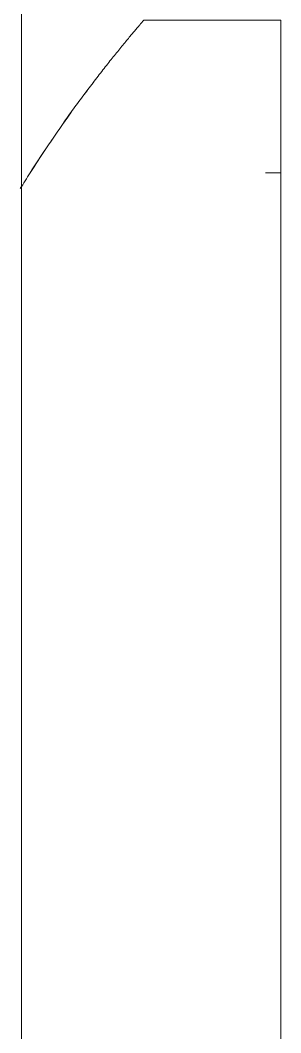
# Model space of a CAD drawing. Header units: millimetres. Extents: x -153298 to 620751, y -313239 to 250031.
# Drawn here: x 11919 to 11953.2, y -306498.3 to -306365.7 of the extents above; entities that cross this region are included whole.
import ezdxf

# ---------------------------------------------------------------- set-up
doc = ezdxf.new("R2010")
doc.units = ezdxf.units.MM
doc.layers.add('A-GLAZ-CURT', color=7, linetype='Continuous', lineweight=9)
doc.layers.add('E-LITE-EQPM', color=7, linetype='Continuous', lineweight=35)

# ---------------------------------------------------------------- blocks, each defined once
blk = doc.blocks.new('ACM_L18 - LED Flood Light Luminaire - ACM_L18 - LED Flood Light Luminaire-11639162-2140-01 ENTRANCE 1 ELEVATION 2')
at = {"layer": 'E-LITE-EQPM', "color": 7, "lineweight": 20}
for p, q in [((-12718.02, 104699), (-12735.99, 104699)), ((-12718.02, 104698.32), (-12718.02, 104689.79)), ((-12718.02, 104689.79), (-12718.02, 104698.32)), ((-12718.02, 104693.49), (-12718.02, 104689.75)), ((-12718.02, 104689.75), (-12718.02, 104693.49)), ((-12718.02, 104689.61), (-12718.02, 104680.03)), ((-12718.02, 104680.03), (-12718.02, 104689.61)), ((-12718.02, 104689), (-12718.02, 104680.03)), ((-12718.02, 104680.03), (-12718.02, 104689)), ((-12718.02, 104689), (-12718.02, 104680.02)), ((-12718.02, 104680.02), (-12718.02, 104689)), ((-12718.02, 104689), (-12718.02, 104680.02)), ((-12718.02, 104680.02), (-12718.02, 104689)), ((-12718.02, 104689), (-12718.02, 104680.02)), ((-12718.02, 104680.02), (-12718.02, 104689)), ((-12718.02, 104689), (-12718.02, 104680.02)), ((-12718.02, 104680.02), (-12718.02, 104689)), ((-12718.02, 104689), (-12718.02, 104680.02)), ((-12718.02, 104680.02), (-12718.02, 104689)), ((-12718.02, 104689), (-12718.02, 104680.02)), ((-12718.02, 104680.02), (-12718.02, 104689)), ((-12718.02, 104689), (-12718.02, 104680.02)), ((-12718.02, 104680.02), (-12718.02, 104689)), ((-12718.02, 104689), (-12718.02, 104680.02)), ((-12718.02, 104680.02), (-12718.02, 104689)), ((-12718.02, 104689), (-12718.02, 104680.02)), ((-12718.02, 104680.02), (-12718.02, 104689)), ((-12718.02, 104689), (-12718.02, 104680.02)), ((-12718.02, 104680.02), (-12718.02, 104689)), ((-12718.02, 104689), (-12718.02, 104680.02)), ((-12718.02, 104680.02), (-12718.02, 104689)), ((-12718.02, 104689), (-12718.02, 104680.02)), ((-12718.02, 104680.02), (-12718.02, 104689)), ((-12718.02, 104689), (-12718.02, 104680.02)), ((-12718.02, 104680.02), (-12718.02, 104689)), ((-12718.02, 104689), (-12718.02, 104680.02)), ((-12718.02, 104680.02), (-12718.02, 104689)), ((-12718.02, 104689), (-12718.02, 104680.02)), ((-12718.02, 104680.02), (-12718.02, 104689)), ((-12718.02, 104689), (-12718.02, 104680.02)), ((-12718.02, 104680.02), (-12718.02, 104689)), ((-12718.02, 104689), (-12718.02, 104680.02)), ((-12718.02, 104680.02), (-12718.02, 104689)), ((-12718.02, 104689), (-12718.02, 104680.02)), ((-12718.02, 104680.02), (-12718.02, 104689)), ((-12718.02, 104689), (-12718.02, 104680.02)), ((-12718.02, 104680.02), (-12718.02, 104689)), ((-12718.02, 104689), (-12718.02, 104680.02)), ((-12718.02, 104680.02), (-12718.02, 104689)), ((-12718.02, 104689), (-12718.02, 104680.02)), ((-12718.02, 104680.02), (-12718.02, 104689)), ((-12718.02, 104689), (-12718.02, 104680.02)), ((-12718.02, 104680.02), (-12718.02, 104689)), ((-12718.02, 104689), (-12718.02, 104680.02)), ((-12718.02, 104680.02), (-12718.02, 104689)), ((-12718.02, 104689), (-12718.02, 104680.02)), ((-12718.02, 104680.02), (-12718.02, 104689)), ((-12718.02, 104689), (-12718.02, 104680.02)), ((-12718.02, 104680.02), (-12718.02, 104689)), ((-12718.02, 104689), (-12718.02, 104680.02)), ((-12718.02, 104680.02), (-12718.02, 104689)), ((-12718.02, 104689), (-12718.02, 104680.02)), ((-12718.02, 104680.02), (-12718.02, 104689)), ((-12718.02, 104689), (-12718.02, 104680.02)), ((-12718.02, 104680.02), (-12718.02, 104689)), ((-12718.02, 104689), (-12718.02, 104680.02)), ((-12718.02, 104680.02), (-12718.02, 104689)), ((-12720.02, 104679), (-12718.02, 104679)), ((-12720.02, 104679), (-12718.02, 104679)), ((-12720.02, 104679), (-12718.02, 104679)), ((-12720.02, 104679), (-12718.02, 104679)), ((-12720.02, 104679), (-12718.02, 104679)), ((-12720.02, 104679), (-12718.02, 104679)), ((-12720.02, 104679), (-12718.02, 104679)), ((-12720.02, 104679), (-12718.02, 104679)), ((-12720.02, 104679), (-12718.02, 104679)), ((-12720.02, 104679), (-12718.02, 104679)), ((-12720.02, 104679), (-12718.02, 104679)), ((-12720.02, 104679), (-12718.02, 104679)), ((-12720.02, 104679), (-12718.02, 104679)), ((-12720.02, 104679), (-12718.02, 104679)), ((-12720.02, 104679), (-12718.02, 104679)), ((-12720.02, 104679), (-12718.02, 104679)), ((-12720.02, 104679), (-12718.02, 104679)), ((-12720.02, 104679), (-12718.02, 104679)), ((-12720.02, 104679), (-12718.02, 104679)), ((-12720.02, 104679), (-12718.02, 104679)), ((-12720.02, 104679), (-12718.02, 104679)), ((-12720.02, 104679), (-12718.02, 104679)), ((-12720.02, 104679), (-12718.02, 104679)), ((-12720.02, 104679), (-12718.02, 104679)), ((-12720.02, 104679), (-12718.02, 104679)), ((-12720.02, 104679), (-12718.02, 104679)), ((-12720.02, 104679), (-12718.02, 104679)), ((-12720.02, 104679), (-12718.02, 104679)), ((-12720.02, 104679), (-12718.02, 104679)), ((-12720.02, 104679), (-12718.02, 104679)), ((-12720.02, 104679), (-12718.02, 104679)), ((-12720.02, 104679), (-12718.02, 104679)), ((-12720.02, 104679), (-12718.02, 104679)), ((-12720.02, 104679), (-12718.02, 104679)), ((-12720.02, 104679), (-12718.02, 104679)), ((-12720.02, 104679), (-12718.02, 104679)), ((-12720.02, 104679), (-12718.02, 104679)), ((-12720.02, 104679), (-12718.02, 104679)), ((-12720.02, 104679), (-12718.02, 104679)), ((-12720.02, 104679), (-12718.02, 104679)), ((-12720.02, 104679), (-12718.02, 104679)), ((-12720.02, 104679), (-12718.02, 104679)), ((-12720.02, 104679), (-12718.02, 104679)), ((-12720.02, 104679), (-12718.02, 104679)), ((-12720.02, 104679), (-12718.02, 104679)), ((-12720.02, 104679), (-12718.02, 104679)), ((-12720.02, 104679), (-12718.02, 104679)), ((-12720.02, 104679), (-12718.02, 104679)), ((-12720.02, 104679), (-12718.02, 104679)), ((-12720.02, 104679), (-12718.02, 104679)), ((-12720.02, 104679), (-12718.02, 104679)), ((-12720.02, 104679), (-12718.02, 104679)), ((-12720.02, 104679), (-12718.02, 104679)), ((-12720.02, 104679), (-12718.02, 104679)), ((-12720.02, 104679), (-12718.02, 104679)), ((-12720.02, 104679), (-12718.02, 104679)), ((-12720.02, 104679), (-12718.02, 104679)), ((-12720.02, 104679), (-12718.02, 104679)), ((-12718.02, 104679), (-12718.02, 104419)), ((-12718.02, 104419), (-12718.02, 104679)), ((-12718.02, 104679), (-12718.02, 104554)), ((-12718.02, 104554), (-12718.02, 104679)), ((-12718.02, 104674), (-12718.02, 104664)), ((-12718.02, 104664), (-12718.02, 104674)), ((-12718.02, 104674), (-12718.02, 104664)), ((-12718.02, 104664), (-12718.02, 104674)), ((-12718.02, 104674), (-12718.02, 104664)), ((-12718.02, 104664), (-12718.02, 104674)), ((-12718.02, 104674), (-12718.02, 104664)), ((-12718.02, 104664), (-12718.02, 104674)), ((-12718.02, 104674), (-12718.02, 104664)), ((-12718.02, 104664), (-12718.02, 104674)), ((-12718.02, 104674), (-12718.02, 104664)), ((-12718.02, 104664), (-12718.02, 104674)), ((-12718.02, 104674), (-12718.02, 104664)), ((-12718.02, 104664), (-12718.02, 104674)), ((-12718.02, 104674), (-12718.02, 104664)), ((-12718.02, 104664), (-12718.02, 104674)), ((-12718.02, 104674), (-12718.02, 104664)), ((-12718.02, 104664), (-12718.02, 104674)), ((-12718.02, 104674), (-12718.02, 104664)), ((-12718.02, 104664), (-12718.02, 104674)), ((-12718.02, 104674), (-12718.02, 104664)), ((-12718.02, 104664), (-12718.02, 104674)), ((-12718.02, 104674), (-12718.02, 104664)), ((-12718.02, 104664), (-12718.02, 104674)), ((-12718.02, 104674), (-12718.02, 104664)), ((-12718.02, 104664), (-12718.02, 104674)), ((-12718.02, 104674), (-12718.02, 104664)), ((-12718.02, 104664), (-12718.02, 104674)), ((-12718.02, 104674), (-12718.02, 104664)), ((-12718.02, 104664), (-12718.02, 104674)), ((-12718.02, 104674), (-12718.02, 104664)), ((-12718.02, 104664), (-12718.02, 104674)), ((-12718.02, 104674), (-12718.02, 104664)), ((-12718.02, 104664), (-12718.02, 104674)), ((-12718.02, 104674), (-12718.02, 104664)), ((-12718.02, 104664), (-12718.02, 104674)), ((-12718.02, 104674), (-12718.02, 104664)), ((-12718.02, 104664), (-12718.02, 104674)), ((-12718.02, 104674), (-12718.02, 104664)), ((-12718.02, 104664), (-12718.02, 104674)), ((-12718.02, 104674), (-12718.02, 104664)), ((-12718.02, 104664), (-12718.02, 104674)), ((-12718.02, 104674), (-12718.02, 104664)), ((-12718.02, 104664), (-12718.02, 104674)), ((-12718.02, 104674), (-12718.02, 104664)), ((-12718.02, 104664), (-12718.02, 104674)), ((-12718.02, 104674), (-12718.02, 104664)), ((-12718.02, 104664), (-12718.02, 104674)), ((-12718.02, 104674), (-12718.02, 104664)), ((-12718.02, 104664), (-12718.02, 104674)), ((-12718.02, 104674), (-12718.02, 104664)), ((-12718.02, 104664), (-12718.02, 104674)), ((-12718.02, 104674), (-12718.02, 104664)), ((-12718.02, 104664), (-12718.02, 104674)), ((-12718.02, 104674), (-12718.02, 104664)), ((-12718.02, 104664), (-12718.02, 104674)), ((-12718.02, 104674), (-12718.02, 104664)), ((-12718.02, 104664), (-12718.02, 104674)), ((-12718.02, 104659), (-12718.02, 104649)), ((-12718.02, 104649), (-12718.02, 104659)), ((-12718.02, 104659), (-12718.02, 104649)), ((-12718.02, 104649), (-12718.02, 104659)), ((-12718.02, 104659), (-12718.02, 104649)), ((-12718.02, 104649), (-12718.02, 104659)), ((-12718.02, 104659), (-12718.02, 104649)), ((-12718.02, 104649), (-12718.02, 104659)), ((-12718.02, 104659), (-12718.02, 104649)), ((-12718.02, 104649), (-12718.02, 104659)), ((-12718.02, 104659), (-12718.02, 104649)), ((-12718.02, 104649), (-12718.02, 104659)), ((-12718.02, 104659), (-12718.02, 104649)), ((-12718.02, 104649), (-12718.02, 104659)), ((-12718.02, 104659), (-12718.02, 104649)), ((-12718.02, 104649), (-12718.02, 104659)), ((-12718.02, 104659), (-12718.02, 104649)), ((-12718.02, 104649), (-12718.02, 104659)), ((-12718.02, 104659), (-12718.02, 104649)), ((-12718.02, 104649), (-12718.02, 104659)), ((-12718.02, 104659), (-12718.02, 104649)), ((-12718.02, 104649), (-12718.02, 104659)), ((-12718.02, 104659), (-12718.02, 104649)), ((-12718.02, 104649), (-12718.02, 104659)), ((-12718.02, 104659), (-12718.02, 104649)), ((-12718.02, 104649), (-12718.02, 104659)), ((-12718.02, 104659), (-12718.02, 104649)), ((-12718.02, 104649), (-12718.02, 104659)), ((-12718.02, 104659), (-12718.02, 104649)), ((-12718.02, 104649), (-12718.02, 104659)), ((-12718.02, 104659), (-12718.02, 104649)), ((-12718.02, 104649), (-12718.02, 104659)), ((-12718.02, 104659), (-12718.02, 104649)), ((-12718.02, 104649), (-12718.02, 104659)), ((-12718.02, 104659), (-12718.02, 104649)), ((-12718.02, 104649), (-12718.02, 104659)), ((-12718.02, 104659), (-12718.02, 104649)), ((-12718.02, 104649), (-12718.02, 104659)), ((-12718.02, 104659), (-12718.02, 104649)), ((-12718.02, 104649), (-12718.02, 104659)), ((-12718.02, 104659), (-12718.02, 104649)), ((-12718.02, 104649), (-12718.02, 104659)), ((-12718.02, 104644), (-12718.02, 104634)), ((-12718.02, 104634), (-12718.02, 104644)), ((-12718.02, 104644), (-12718.02, 104634)), ((-12718.02, 104634), (-12718.02, 104644)), ((-12718.02, 104644), (-12718.02, 104634)), ((-12718.02, 104634), (-12718.02, 104644)), ((-12718.02, 104644), (-12718.02, 104634)), ((-12718.02, 104634), (-12718.02, 104644)), ((-12718.02, 104644), (-12718.02, 104634)), ((-12718.02, 104634), (-12718.02, 104644)), ((-12718.02, 104644), (-12718.02, 104634)), ((-12718.02, 104634), (-12718.02, 104644)), ((-12718.02, 104644), (-12718.02, 104634)), ((-12718.02, 104634), (-12718.02, 104644)), ((-12718.02, 104644), (-12718.02, 104634)), ((-12718.02, 104634), (-12718.02, 104644)), ((-12718.02, 104644), (-12718.02, 104634)), ((-12718.02, 104634), (-12718.02, 104644)), ((-12718.02, 104644), (-12718.02, 104634)), ((-12718.02, 104634), (-12718.02, 104644)), ((-12718.02, 104644), (-12718.02, 104634)), ((-12718.02, 104634), (-12718.02, 104644)), ((-12718.02, 104644), (-12718.02, 104634)), ((-12718.02, 104634), (-12718.02, 104644)), ((-12718.02, 104644), (-12718.02, 104634)), ((-12718.02, 104634), (-12718.02, 104644)), ((-12718.02, 104644), (-12718.02, 104634)), ((-12718.02, 104634), (-12718.02, 104644)), ((-12718.02, 104644), (-12718.02, 104634)), ((-12718.02, 104634), (-12718.02, 104644)), ((-12718.02, 104644), (-12718.02, 104634)), ((-12718.02, 104634), (-12718.02, 104644)), ((-12718.02, 104644), (-12718.02, 104634)), ((-12718.02, 104634), (-12718.02, 104644)), ((-12718.02, 104644), (-12718.02, 104634)), ((-12718.02, 104634), (-12718.02, 104644)), ((-12718.02, 104644), (-12718.02, 104634)), ((-12718.02, 104634), (-12718.02, 104644)), ((-12718.02, 104644), (-12718.02, 104634)), ((-12718.02, 104634), (-12718.02, 104644)), ((-12718.02, 104644), (-12718.02, 104634)), ((-12718.02, 104634), (-12718.02, 104644)), ((-12718.02, 104629), (-12718.02, 104619)), ((-12718.02, 104619), (-12718.02, 104629)), ((-12718.02, 104629), (-12718.02, 104619)), ((-12718.02, 104619), (-12718.02, 104629)), ((-12718.02, 104629), (-12718.02, 104619)), ((-12718.02, 104619), (-12718.02, 104629)), ((-12718.02, 104629), (-12718.02, 104619)), ((-12718.02, 104619), (-12718.02, 104629)), ((-12718.02, 104629), (-12718.02, 104619)), ((-12718.02, 104619), (-12718.02, 104629)), ((-12718.02, 104629), (-12718.02, 104619)), ((-12718.02, 104619), (-12718.02, 104629)), ((-12718.02, 104629), (-12718.02, 104619)), ((-12718.02, 104619), (-12718.02, 104629)), ((-12718.02, 104629), (-12718.02, 104619)), ((-12718.02, 104619), (-12718.02, 104629)), ((-12718.02, 104629), (-12718.02, 104619)), ((-12718.02, 104619), (-12718.02, 104629)), ((-12718.02, 104629), (-12718.02, 104619)), ((-12718.02, 104619), (-12718.02, 104629)), ((-12718.02, 104629), (-12718.02, 104619)), ((-12718.02, 104619), (-12718.02, 104629)), ((-12718.02, 104629), (-12718.02, 104619)), ((-12718.02, 104619), (-12718.02, 104629)), ((-12718.02, 104629), (-12718.02, 104619)), ((-12718.02, 104619), (-12718.02, 104629)), ((-12718.02, 104629), (-12718.02, 104619)), ((-12718.02, 104619), (-12718.02, 104629)), ((-12718.02, 104629), (-12718.02, 104619)), ((-12718.02, 104619), (-12718.02, 104629)), ((-12718.02, 104629), (-12718.02, 104619)), ((-12718.02, 104619), (-12718.02, 104629)), ((-12718.02, 104629), (-12718.02, 104619)), ((-12718.02, 104619), (-12718.02, 104629)), ((-12718.02, 104629), (-12718.02, 104619)), ((-12718.02, 104619), (-12718.02, 104629)), ((-12718.02, 104629), (-12718.02, 104619)), ((-12718.02, 104619), (-12718.02, 104629)), ((-12718.02, 104629), (-12718.02, 104619)), ((-12718.02, 104619), (-12718.02, 104629)), ((-12718.02, 104629), (-12718.02, 104619)), ((-12718.02, 104619), (-12718.02, 104629)), ((-12718.02, 104614), (-12718.02, 104604)), ((-12718.02, 104604), (-12718.02, 104614)), ((-12718.02, 104614), (-12718.02, 104604)), ((-12718.02, 104604), (-12718.02, 104614)), ((-12718.02, 104614), (-12718.02, 104604)), ((-12718.02, 104604), (-12718.02, 104614)), ((-12718.02, 104614), (-12718.02, 104604)), ((-12718.02, 104604), (-12718.02, 104614)), ((-12718.02, 104614), (-12718.02, 104604)), ((-12718.02, 104604), (-12718.02, 104614)), ((-12718.02, 104614), (-12718.02, 104604)), ((-12718.02, 104604), (-12718.02, 104614)), ((-12718.02, 104614), (-12718.02, 104604)), ((-12718.02, 104604), (-12718.02, 104614)), ((-12718.02, 104614), (-12718.02, 104604)), ((-12718.02, 104604), (-12718.02, 104614)), ((-12718.02, 104614), (-12718.02, 104604)), ((-12718.02, 104604), (-12718.02, 104614)), ((-12718.02, 104614), (-12718.02, 104604)), ((-12718.02, 104604), (-12718.02, 104614)), ((-12718.02, 104614), (-12718.02, 104604)), ((-12718.02, 104604), (-12718.02, 104614)), ((-12718.02, 104614), (-12718.02, 104604)), ((-12718.02, 104604), (-12718.02, 104614)), ((-12718.02, 104614), (-12718.02, 104604)), ((-12718.02, 104604), (-12718.02, 104614)), ((-12718.02, 104614), (-12718.02, 104604)), ((-12718.02, 104604), (-12718.02, 104614)), ((-12718.02, 104614), (-12718.02, 104604)), ((-12718.02, 104604), (-12718.02, 104614)), ((-12718.02, 104614), (-12718.02, 104604)), ((-12718.02, 104604), (-12718.02, 104614)), ((-12718.02, 104614), (-12718.02, 104604)), ((-12718.02, 104604), (-12718.02, 104614)), ((-12718.02, 104614), (-12718.02, 104604)), ((-12718.02, 104604), (-12718.02, 104614)), ((-12718.02, 104614), (-12718.02, 104604)), ((-12718.02, 104604), (-12718.02, 104614)), ((-12718.02, 104614), (-12718.02, 104604)), ((-12718.02, 104604), (-12718.02, 104614)), ((-12718.02, 104614), (-12718.02, 104604)), ((-12718.02, 104604), (-12718.02, 104614)), ((-12718.02, 104599), (-12718.02, 104589)), ((-12718.02, 104589), (-12718.02, 104599)), ((-12718.02, 104599), (-12718.02, 104589)), ((-12718.02, 104589), (-12718.02, 104599)), ((-12718.02, 104599), (-12718.02, 104589)), ((-12718.02, 104589), (-12718.02, 104599)), ((-12718.02, 104599), (-12718.02, 104589)), ((-12718.02, 104589), (-12718.02, 104599)), ((-12718.02, 104599), (-12718.02, 104589)), ((-12718.02, 104589), (-12718.02, 104599)), ((-12718.02, 104599), (-12718.02, 104589)), ((-12718.02, 104589), (-12718.02, 104599)), ((-12718.02, 104599), (-12718.02, 104589)), ((-12718.02, 104589), (-12718.02, 104599)), ((-12718.02, 104599), (-12718.02, 104589)), ((-12718.02, 104589), (-12718.02, 104599)), ((-12718.02, 104599), (-12718.02, 104589)), ((-12718.02, 104589), (-12718.02, 104599)), ((-12718.02, 104599), (-12718.02, 104589)), ((-12718.02, 104589), (-12718.02, 104599)), ((-12718.02, 104599), (-12718.02, 104589)), ((-12718.02, 104589), (-12718.02, 104599)), ((-12718.02, 104599), (-12718.02, 104589)), ((-12718.02, 104589), (-12718.02, 104599)), ((-12718.02, 104599), (-12718.02, 104589)), ((-12718.02, 104589), (-12718.02, 104599)), ((-12718.02, 104599), (-12718.02, 104589)), ((-12718.02, 104589), (-12718.02, 104599)), ((-12718.02, 104599), (-12718.02, 104589)), ((-12718.02, 104589), (-12718.02, 104599)), ((-12718.02, 104599), (-12718.02, 104589)), ((-12718.02, 104589), (-12718.02, 104599)), ((-12718.02, 104599), (-12718.02, 104589)), ((-12718.02, 104589), (-12718.02, 104599)), ((-12718.02, 104599), (-12718.02, 104589)), ((-12718.02, 104589), (-12718.02, 104599)), ((-12718.02, 104599), (-12718.02, 104589)), ((-12718.02, 104589), (-12718.02, 104599)), ((-12718.02, 104599), (-12718.02, 104589)), ((-12718.02, 104589), (-12718.02, 104599)), ((-12718.02, 104599), (-12718.02, 104589)), ((-12718.02, 104589), (-12718.02, 104599)), ((-12718.02, 104584), (-12718.02, 104574)), ((-12718.02, 104574), (-12718.02, 104584)), ((-12718.02, 104584), (-12718.02, 104574)), ((-12718.02, 104574), (-12718.02, 104584)), ((-12718.02, 104584), (-12718.02, 104574)), ((-12718.02, 104574), (-12718.02, 104584)), ((-12718.02, 104584), (-12718.02, 104574)), ((-12718.02, 104574), (-12718.02, 104584)), ((-12718.02, 104584), (-12718.02, 104574)), ((-12718.02, 104574), (-12718.02, 104584)), ((-12718.02, 104584), (-12718.02, 104574)), ((-12718.02, 104574), (-12718.02, 104584)), ((-12718.02, 104584), (-12718.02, 104574)), ((-12718.02, 104574), (-12718.02, 104584)), ((-12718.02, 104584), (-12718.02, 104574)), ((-12718.02, 104574), (-12718.02, 104584)), ((-12718.02, 104584), (-12718.02, 104574)), ((-12718.02, 104574), (-12718.02, 104584)), ((-12718.02, 104584), (-12718.02, 104574)), ((-12718.02, 104574), (-12718.02, 104584)), ((-12718.02, 104584), (-12718.02, 104574)), ((-12718.02, 104574), (-12718.02, 104584)), ((-12718.02, 104584), (-12718.02, 104574)), ((-12718.02, 104574), (-12718.02, 104584)), ((-12718.02, 104584), (-12718.02, 104574)), ((-12718.02, 104574), (-12718.02, 104584)), ((-12718.02, 104584), (-12718.02, 104574)), ((-12718.02, 104574), (-12718.02, 104584)), ((-12718.02, 104584), (-12718.02, 104574)), ((-12718.02, 104574), (-12718.02, 104584)), ((-12718.02, 104584), (-12718.02, 104574)), ((-12718.02, 104574), (-12718.02, 104584)), ((-12718.02, 104584), (-12718.02, 104574)), ((-12718.02, 104574), (-12718.02, 104584)), ((-12718.02, 104584), (-12718.02, 104574)), ((-12718.02, 104574), (-12718.02, 104584)), ((-12718.02, 104584), (-12718.02, 104574)), ((-12718.02, 104574), (-12718.02, 104584)), ((-12718.02, 104584), (-12718.02, 104574)), ((-12718.02, 104574), (-12718.02, 104584)), ((-12718.02, 104584), (-12718.02, 104574)), ((-12718.02, 104574), (-12718.02, 104584)), ((-12718.02, 104584), (-12718.02, 104574)), ((-12718.02, 104574), (-12718.02, 104584)), ((-12718.02, 104584), (-12718.02, 104574)), ((-12718.02, 104574), (-12718.02, 104584)), ((-12718.02, 104584), (-12718.02, 104574)), ((-12718.02, 104574), (-12718.02, 104584)), ((-12718.02, 104584), (-12718.02, 104574)), ((-12718.02, 104574), (-12718.02, 104584)), ((-12718.02, 104584), (-12718.02, 104574)), ((-12718.02, 104574), (-12718.02, 104584)), ((-12718.02, 104584), (-12718.02, 104574)), ((-12718.02, 104574), (-12718.02, 104584)), ((-12718.02, 104584), (-12718.02, 104574)), ((-12718.02, 104574), (-12718.02, 104584)), ((-12718.02, 104584), (-12718.02, 104574)), ((-12718.02, 104574), (-12718.02, 104584)), ((-12718.02, 104569), (-12718.02, 104559)), ((-12718.02, 104559), (-12718.02, 104569)), ((-12718.02, 104569), (-12718.02, 104559)), ((-12718.02, 104559), (-12718.02, 104569)), ((-12718.02, 104569), (-12718.02, 104559)), ((-12718.02, 104559), (-12718.02, 104569)), ((-12718.02, 104569), (-12718.02, 104559)), ((-12718.02, 104559), (-12718.02, 104569)), ((-12718.02, 104569), (-12718.02, 104559)), ((-12718.02, 104559), (-12718.02, 104569)), ((-12718.02, 104569), (-12718.02, 104559)), ((-12718.02, 104559), (-12718.02, 104569)), ((-12718.02, 104569), (-12718.02, 104559)), ((-12718.02, 104559), (-12718.02, 104569)), ((-12718.02, 104569), (-12718.02, 104559)), ((-12718.02, 104559), (-12718.02, 104569)), ((-12718.02, 104569), (-12718.02, 104559)), ((-12718.02, 104559), (-12718.02, 104569)), ((-12718.02, 104569), (-12718.02, 104559)), ((-12718.02, 104559), (-12718.02, 104569)), ((-12718.02, 104569), (-12718.02, 104559)), ((-12718.02, 104559), (-12718.02, 104569)), ((-12718.02, 104569), (-12718.02, 104559)), ((-12718.02, 104559), (-12718.02, 104569)), ((-12718.02, 104569), (-12718.02, 104559)), ((-12718.02, 104559), (-12718.02, 104569)), ((-12718.02, 104569), (-12718.02, 104559)), ((-12718.02, 104559), (-12718.02, 104569)), ((-12718.02, 104569), (-12718.02, 104559)), ((-12718.02, 104559), (-12718.02, 104569)), ((-12718.02, 104569), (-12718.02, 104559)), ((-12718.02, 104559), (-12718.02, 104569)), ((-12718.02, 104569), (-12718.02, 104559)), ((-12718.02, 104559), (-12718.02, 104569)), ((-12718.02, 104569), (-12718.02, 104559)), ((-12718.02, 104559), (-12718.02, 104569)), ((-12718.02, 104569), (-12718.02, 104559)), ((-12718.02, 104559), (-12718.02, 104569)), ((-12718.02, 104569), (-12718.02, 104559)), ((-12718.02, 104559), (-12718.02, 104569)), ((-12718.02, 104569), (-12718.02, 104559)), ((-12718.02, 104559), (-12718.02, 104569)), ((-12718.02, 104569), (-12718.02, 104559)), ((-12718.02, 104559), (-12718.02, 104569)), ((-12718.02, 104569), (-12718.02, 104559)), ((-12718.02, 104559), (-12718.02, 104569)), ((-12718.02, 104569), (-12718.02, 104559)), ((-12718.02, 104559), (-12718.02, 104569)), ((-12718.02, 104569), (-12718.02, 104559)), ((-12718.02, 104559), (-12718.02, 104569)), ((-12718.02, 104569), (-12718.02, 104559)), ((-12718.02, 104559), (-12718.02, 104569)), ((-12718.02, 104569), (-12718.02, 104559)), ((-12718.02, 104559), (-12718.02, 104569)), ((-12718.02, 104569), (-12718.02, 104559)), ((-12718.02, 104559), (-12718.02, 104569)), ((-12718.02, 104569), (-12718.02, 104559)), ((-12718.02, 104559), (-12718.02, 104569))]:
    blk.add_line(p, q, dxfattribs=at)
blk.add_arc((-12607.84, 104587.81), 169.66, 147.4867, 148.3047, dxfattribs=at)
blk.add_arc((-12607.84, 104587.81), 169.66, 147.4867, 148.3047, dxfattribs=at)
for points, knots in [([(-12736.53, 104698.38), (-12736.61, 104698.27), (-12736.8, 104698.05), (-12737.16, 104697.64), (-12737.56, 104697.17), (-12738, 104696.64), (-12738.47, 104696.06), (-12739, 104695.43), (-12739.55, 104694.76), (-12740.13, 104694.04), (-12740.72, 104693.29), (-12741.56, 104692.24), (-12742.21, 104691.4), (-12742.65, 104690.83)], [0.1428571, 0.1428571, 0.1428571, 0.1428571, 0.1785714, 0.2142857, 0.25, 0.2857143, 0.3214286, 0.3571429, 0.3928571, 0.4285714, 0.4642857, 0.5, 0.5714286, 0.5714286, 0.5714286, 0.5714286]), ([(-12748.16, 104683.18), (-12747.69, 104683.87), (-12746.76, 104685.22), (-12745.6, 104686.85), (-12744.68, 104688.12), (-12744.03, 104688.99), (-12743.62, 104689.53), (-12743.44, 104689.77)], [0.1428571, 0.1428571, 0.1428571, 0.1428571, 0.2142857, 0.2857143, 0.3214286, 0.3571429, 0.3861066, 0.3861066, 0.3861066, 0.3861066]), ([(-12743.44, 104689.77), (-12743.62, 104689.53), (-12744.26, 104688.69), (-12745.36, 104687.18), (-12746.76, 104685.22), (-12747.69, 104683.87), (-12748.15, 104683.19)], [0.6140471, 0.6140471, 0.6140471, 0.6140471, 0.6428571, 0.7142857, 0.7857143, 0.8571429, 0.8571429, 0.8571429, 0.8571429])]:
    blk.add_open_spline(points, degree=3, knots=knots, dxfattribs=at)
for points in [[(-12742.65, 104690.82), (-12742.43, 104691.11), (-12741.99, 104691.68), (-12741.35, 104692.5), (-12740.72, 104693.29), (-12740.13, 104694.04), (-12739.55, 104694.76), (-12739, 104695.43), (-12738.47, 104696.06), (-12738, 104696.64), (-12737.56, 104697.17), (-12737.16, 104697.64), (-12736.8, 104698.05), (-12736.61, 104698.27), (-12736.53, 104698.38)], [(-12748.77, 104682.28), (-12749.49, 104681.2), (-12750.2, 104680.1), (-12750.91, 104679)], [(-12750.91, 104679), (-12750.2, 104680.1), (-12749.49, 104681.2), (-12748.77, 104682.28)]]:
    blk.add_open_spline(points, degree=3, dxfattribs=at)
blk = doc.blocks.new('ACM_L18 - LED Flood Light Luminaire - ACM_L18 - LED Flood Light Luminaire-V445-2140-01 ENTRANCE 1 ELEVATION 2')
at = {"layer": 'E-LITE-EQPM', "color": 7, "lineweight": 20}
for p, q in [((-12718.02, 104699), (-12735.99, 104699)), ((-12718.02, 104699), (-12718.02, 104679)), ((-12718.02, 104689.79), (-12718.02, 104698.32)), ((-12718.02, 104693.49), (-12718.02, 104689.75)), ((-12718.02, 104689.75), (-12718.02, 104693.49)), ((-12718.02, 104689.61), (-12718.02, 104680.03)), ((-12718.02, 104680.03), (-12718.02, 104689.61)), ((-12718.02, 104680.03), (-12718.02, 104689)), ((-12718.02, 104689), (-12718.02, 104680.02)), ((-12718.02, 104680.02), (-12718.02, 104689)), ((-12718.02, 104689), (-12718.02, 104680.02)), ((-12718.02, 104680.02), (-12718.02, 104689)), ((-12718.02, 104689), (-12718.02, 104680.02)), ((-12718.02, 104680.02), (-12718.02, 104689)), ((-12718.02, 104689), (-12718.02, 104680.02)), ((-12718.02, 104680.02), (-12718.02, 104689)), ((-12718.02, 104689), (-12718.02, 104680.02)), ((-12718.02, 104680.02), (-12718.02, 104689)), ((-12718.02, 104689), (-12718.02, 104680.02)), ((-12718.02, 104680.02), (-12718.02, 104689)), ((-12718.02, 104689), (-12718.02, 104680.02)), ((-12718.02, 104680.02), (-12718.02, 104689)), ((-12718.02, 104689), (-12718.02, 104680.02)), ((-12718.02, 104680.02), (-12718.02, 104689)), ((-12718.02, 104689), (-12718.02, 104680.02)), ((-12718.02, 104680.02), (-12718.02, 104689)), ((-12718.02, 104689), (-12718.02, 104680.02)), ((-12718.02, 104680.02), (-12718.02, 104689)), ((-12718.02, 104689), (-12718.02, 104680.02)), ((-12718.02, 104680.02), (-12718.02, 104689)), ((-12718.02, 104689), (-12718.02, 104680.02)), ((-12718.02, 104680.02), (-12718.02, 104689)), ((-12718.02, 104689), (-12718.02, 104680.02)), ((-12718.02, 104680.02), (-12718.02, 104689)), ((-12718.02, 104689), (-12718.02, 104680.02)), ((-12718.02, 104680.02), (-12718.02, 104689)), ((-12718.02, 104689), (-12718.02, 104680.02)), ((-12718.02, 104680.02), (-12718.02, 104689)), ((-12718.02, 104689), (-12718.02, 104680.02)), ((-12718.02, 104680.02), (-12718.02, 104689)), ((-12718.02, 104689), (-12718.02, 104680.02)), ((-12718.02, 104680.02), (-12718.02, 104689)), ((-12718.02, 104689), (-12718.02, 104680.02)), ((-12718.02, 104680.02), (-12718.02, 104689)), ((-12718.02, 104689), (-12718.02, 104680.02)), ((-12718.02, 104680.02), (-12718.02, 104689)), ((-12718.02, 104689), (-12718.02, 104680.02)), ((-12718.02, 104680.02), (-12718.02, 104689)), ((-12718.02, 104689), (-12718.02, 104680.02)), ((-12718.02, 104680.02), (-12718.02, 104689)), ((-12718.02, 104689), (-12718.02, 104680.02)), ((-12718.02, 104680.02), (-12718.02, 104689)), ((-12718.02, 104689), (-12718.02, 104680.02)), ((-12718.02, 104680.02), (-12718.02, 104689)), ((-12718.02, 104689), (-12718.02, 104680.02)), ((-12718.02, 104680.02), (-12718.02, 104689)), ((-12718.02, 104689), (-12718.02, 104680.02)), ((-12718.02, 104680.02), (-12718.02, 104689)), ((-12718.02, 104689), (-12718.02, 104680.02)), ((-12718.02, 104680.02), (-12718.02, 104689)), ((-12718.02, 104689), (-12718.02, 104680.02)), ((-12718.02, 104680.02), (-12718.02, 104689)), ((-12718.02, 104689), (-12718.02, 104680.02)), ((-12718.02, 104680.02), (-12718.02, 104689)), ((-12718.02, 104689), (-12718.02, 104680.02)), ((-12718.02, 104680.02), (-12718.02, 104689)), ((-12720.02, 104679), (-12718.02, 104679)), ((-12720.02, 104679), (-12718.02, 104679)), ((-12720.02, 104679), (-12718.02, 104679)), ((-12720.02, 104679), (-12718.02, 104679)), ((-12720.02, 104679), (-12718.02, 104679)), ((-12720.02, 104679), (-12718.02, 104679)), ((-12720.02, 104679), (-12718.02, 104679)), ((-12720.02, 104679), (-12718.02, 104679)), ((-12720.02, 104679), (-12718.02, 104679)), ((-12720.02, 104679), (-12718.02, 104679)), ((-12720.02, 104679), (-12718.02, 104679)), ((-12720.02, 104679), (-12718.02, 104679)), ((-12720.02, 104679), (-12718.02, 104679)), ((-12720.02, 104679), (-12718.02, 104679)), ((-12720.02, 104679), (-12718.02, 104679)), ((-12720.02, 104679), (-12718.02, 104679)), ((-12720.02, 104679), (-12718.02, 104679)), ((-12720.02, 104679), (-12718.02, 104679)), ((-12720.02, 104679), (-12718.02, 104679)), ((-12720.02, 104679), (-12718.02, 104679)), ((-12720.02, 104679), (-12718.02, 104679)), ((-12720.02, 104679), (-12718.02, 104679)), ((-12720.02, 104679), (-12718.02, 104679)), ((-12720.02, 104679), (-12718.02, 104679)), ((-12720.02, 104679), (-12718.02, 104679)), ((-12720.02, 104679), (-12718.02, 104679)), ((-12720.02, 104679), (-12718.02, 104679)), ((-12720.02, 104679), (-12718.02, 104679)), ((-12720.02, 104679), (-12718.02, 104679)), ((-12720.02, 104679), (-12718.02, 104679)), ((-12720.02, 104679), (-12718.02, 104679)), ((-12720.02, 104679), (-12718.02, 104679)), ((-12720.02, 104679), (-12718.02, 104679)), ((-12720.02, 104679), (-12718.02, 104679)), ((-12720.02, 104679), (-12718.02, 104679)), ((-12720.02, 104679), (-12718.02, 104679)), ((-12720.02, 104679), (-12718.02, 104679)), ((-12720.02, 104679), (-12718.02, 104679)), ((-12720.02, 104679), (-12718.02, 104679)), ((-12720.02, 104679), (-12718.02, 104679)), ((-12720.02, 104679), (-12718.02, 104679)), ((-12720.02, 104679), (-12718.02, 104679)), ((-12720.02, 104679), (-12718.02, 104679)), ((-12720.02, 104679), (-12718.02, 104679)), ((-12720.02, 104679), (-12718.02, 104679)), ((-12720.02, 104679), (-12718.02, 104679)), ((-12720.02, 104679), (-12718.02, 104679)), ((-12720.02, 104679), (-12718.02, 104679)), ((-12720.02, 104679), (-12718.02, 104679)), ((-12720.02, 104679), (-12718.02, 104679)), ((-12720.02, 104679), (-12718.02, 104679)), ((-12720.02, 104679), (-12718.02, 104679)), ((-12720.02, 104679), (-12718.02, 104679)), ((-12720.02, 104679), (-12718.02, 104679)), ((-12720.02, 104679), (-12718.02, 104679)), ((-12720.02, 104679), (-12718.02, 104679)), ((-12720.02, 104679), (-12718.02, 104679)), ((-12720.02, 104679), (-12718.02, 104679)), ((-12718.02, 104679), (-12718.02, 104419)), ((-12718.02, 104419), (-12718.02, 104679)), ((-12718.02, 104679), (-12718.02, 104554)), ((-12718.02, 104554), (-12718.02, 104679)), ((-12718.02, 104674), (-12718.02, 104664)), ((-12718.02, 104664), (-12718.02, 104674)), ((-12718.02, 104674), (-12718.02, 104664)), ((-12718.02, 104664), (-12718.02, 104674)), ((-12718.02, 104674), (-12718.02, 104664)), ((-12718.02, 104664), (-12718.02, 104674)), ((-12718.02, 104674), (-12718.02, 104664)), ((-12718.02, 104664), (-12718.02, 104674)), ((-12718.02, 104674), (-12718.02, 104664)), ((-12718.02, 104664), (-12718.02, 104674)), ((-12718.02, 104674), (-12718.02, 104664)), ((-12718.02, 104664), (-12718.02, 104674)), ((-12718.02, 104674), (-12718.02, 104664)), ((-12718.02, 104664), (-12718.02, 104674)), ((-12718.02, 104674), (-12718.02, 104664)), ((-12718.02, 104664), (-12718.02, 104674)), ((-12718.02, 104674), (-12718.02, 104664)), ((-12718.02, 104664), (-12718.02, 104674)), ((-12718.02, 104674), (-12718.02, 104664)), ((-12718.02, 104664), (-12718.02, 104674)), ((-12718.02, 104674), (-12718.02, 104664)), ((-12718.02, 104664), (-12718.02, 104674)), ((-12718.02, 104674), (-12718.02, 104664)), ((-12718.02, 104664), (-12718.02, 104674)), ((-12718.02, 104674), (-12718.02, 104664)), ((-12718.02, 104664), (-12718.02, 104674)), ((-12718.02, 104674), (-12718.02, 104664)), ((-12718.02, 104664), (-12718.02, 104674)), ((-12718.02, 104674), (-12718.02, 104664)), ((-12718.02, 104664), (-12718.02, 104674)), ((-12718.02, 104674), (-12718.02, 104664)), ((-12718.02, 104664), (-12718.02, 104674)), ((-12718.02, 104674), (-12718.02, 104664)), ((-12718.02, 104664), (-12718.02, 104674)), ((-12718.02, 104674), (-12718.02, 104664)), ((-12718.02, 104664), (-12718.02, 104674)), ((-12718.02, 104674), (-12718.02, 104664)), ((-12718.02, 104664), (-12718.02, 104674)), ((-12718.02, 104674), (-12718.02, 104664)), ((-12718.02, 104664), (-12718.02, 104674)), ((-12718.02, 104674), (-12718.02, 104664)), ((-12718.02, 104664), (-12718.02, 104674)), ((-12718.02, 104674), (-12718.02, 104664)), ((-12718.02, 104664), (-12718.02, 104674)), ((-12718.02, 104674), (-12718.02, 104664)), ((-12718.02, 104664), (-12718.02, 104674)), ((-12718.02, 104674), (-12718.02, 104664)), ((-12718.02, 104664), (-12718.02, 104674)), ((-12718.02, 104674), (-12718.02, 104664)), ((-12718.02, 104664), (-12718.02, 104674)), ((-12718.02, 104674), (-12718.02, 104664)), ((-12718.02, 104664), (-12718.02, 104674)), ((-12718.02, 104674), (-12718.02, 104664)), ((-12718.02, 104664), (-12718.02, 104674)), ((-12718.02, 104674), (-12718.02, 104664)), ((-12718.02, 104664), (-12718.02, 104674)), ((-12718.02, 104674), (-12718.02, 104664)), ((-12718.02, 104664), (-12718.02, 104674)), ((-12718.02, 104659), (-12718.02, 104649)), ((-12718.02, 104649), (-12718.02, 104659)), ((-12718.02, 104659), (-12718.02, 104649)), ((-12718.02, 104649), (-12718.02, 104659)), ((-12718.02, 104659), (-12718.02, 104649)), ((-12718.02, 104649), (-12718.02, 104659)), ((-12718.02, 104659), (-12718.02, 104649)), ((-12718.02, 104649), (-12718.02, 104659)), ((-12718.02, 104659), (-12718.02, 104649)), ((-12718.02, 104649), (-12718.02, 104659)), ((-12718.02, 104659), (-12718.02, 104649)), ((-12718.02, 104649), (-12718.02, 104659)), ((-12718.02, 104659), (-12718.02, 104649)), ((-12718.02, 104649), (-12718.02, 104659)), ((-12718.02, 104659), (-12718.02, 104649)), ((-12718.02, 104649), (-12718.02, 104659)), ((-12718.02, 104659), (-12718.02, 104649)), ((-12718.02, 104649), (-12718.02, 104659)), ((-12718.02, 104659), (-12718.02, 104649)), ((-12718.02, 104649), (-12718.02, 104659)), ((-12718.02, 104659), (-12718.02, 104649)), ((-12718.02, 104649), (-12718.02, 104659)), ((-12718.02, 104659), (-12718.02, 104649)), ((-12718.02, 104649), (-12718.02, 104659)), ((-12718.02, 104659), (-12718.02, 104649)), ((-12718.02, 104649), (-12718.02, 104659)), ((-12718.02, 104659), (-12718.02, 104649)), ((-12718.02, 104649), (-12718.02, 104659)), ((-12718.02, 104659), (-12718.02, 104649)), ((-12718.02, 104649), (-12718.02, 104659)), ((-12718.02, 104659), (-12718.02, 104649)), ((-12718.02, 104649), (-12718.02, 104659)), ((-12718.02, 104659), (-12718.02, 104649)), ((-12718.02, 104649), (-12718.02, 104659)), ((-12718.02, 104659), (-12718.02, 104649)), ((-12718.02, 104649), (-12718.02, 104659)), ((-12718.02, 104659), (-12718.02, 104649)), ((-12718.02, 104649), (-12718.02, 104659)), ((-12718.02, 104659), (-12718.02, 104649)), ((-12718.02, 104649), (-12718.02, 104659)), ((-12718.02, 104659), (-12718.02, 104649)), ((-12718.02, 104649), (-12718.02, 104659)), ((-12718.02, 104644), (-12718.02, 104634)), ((-12718.02, 104634), (-12718.02, 104644)), ((-12718.02, 104644), (-12718.02, 104634)), ((-12718.02, 104634), (-12718.02, 104644)), ((-12718.02, 104644), (-12718.02, 104634)), ((-12718.02, 104634), (-12718.02, 104644)), ((-12718.02, 104644), (-12718.02, 104634)), ((-12718.02, 104634), (-12718.02, 104644)), ((-12718.02, 104644), (-12718.02, 104634)), ((-12718.02, 104634), (-12718.02, 104644)), ((-12718.02, 104644), (-12718.02, 104634)), ((-12718.02, 104634), (-12718.02, 104644)), ((-12718.02, 104644), (-12718.02, 104634)), ((-12718.02, 104634), (-12718.02, 104644)), ((-12718.02, 104644), (-12718.02, 104634)), ((-12718.02, 104634), (-12718.02, 104644)), ((-12718.02, 104644), (-12718.02, 104634)), ((-12718.02, 104634), (-12718.02, 104644)), ((-12718.02, 104644), (-12718.02, 104634)), ((-12718.02, 104634), (-12718.02, 104644)), ((-12718.02, 104644), (-12718.02, 104634)), ((-12718.02, 104634), (-12718.02, 104644)), ((-12718.02, 104644), (-12718.02, 104634)), ((-12718.02, 104634), (-12718.02, 104644)), ((-12718.02, 104644), (-12718.02, 104634)), ((-12718.02, 104634), (-12718.02, 104644)), ((-12718.02, 104644), (-12718.02, 104634)), ((-12718.02, 104634), (-12718.02, 104644)), ((-12718.02, 104644), (-12718.02, 104634)), ((-12718.02, 104634), (-12718.02, 104644)), ((-12718.02, 104644), (-12718.02, 104634)), ((-12718.02, 104634), (-12718.02, 104644)), ((-12718.02, 104644), (-12718.02, 104634)), ((-12718.02, 104634), (-12718.02, 104644)), ((-12718.02, 104644), (-12718.02, 104634)), ((-12718.02, 104634), (-12718.02, 104644)), ((-12718.02, 104644), (-12718.02, 104634)), ((-12718.02, 104634), (-12718.02, 104644)), ((-12718.02, 104644), (-12718.02, 104634)), ((-12718.02, 104634), (-12718.02, 104644)), ((-12718.02, 104644), (-12718.02, 104634)), ((-12718.02, 104634), (-12718.02, 104644)), ((-12718.02, 104629), (-12718.02, 104619)), ((-12718.02, 104619), (-12718.02, 104629)), ((-12718.02, 104629), (-12718.02, 104619)), ((-12718.02, 104619), (-12718.02, 104629)), ((-12718.02, 104629), (-12718.02, 104619)), ((-12718.02, 104619), (-12718.02, 104629)), ((-12718.02, 104629), (-12718.02, 104619)), ((-12718.02, 104619), (-12718.02, 104629)), ((-12718.02, 104629), (-12718.02, 104619)), ((-12718.02, 104619), (-12718.02, 104629)), ((-12718.02, 104629), (-12718.02, 104619)), ((-12718.02, 104619), (-12718.02, 104629)), ((-12718.02, 104629), (-12718.02, 104619)), ((-12718.02, 104619), (-12718.02, 104629)), ((-12718.02, 104629), (-12718.02, 104619)), ((-12718.02, 104619), (-12718.02, 104629)), ((-12718.02, 104629), (-12718.02, 104619)), ((-12718.02, 104619), (-12718.02, 104629)), ((-12718.02, 104629), (-12718.02, 104619)), ((-12718.02, 104619), (-12718.02, 104629)), ((-12718.02, 104629), (-12718.02, 104619)), ((-12718.02, 104619), (-12718.02, 104629)), ((-12718.02, 104629), (-12718.02, 104619)), ((-12718.02, 104619), (-12718.02, 104629)), ((-12718.02, 104629), (-12718.02, 104619)), ((-12718.02, 104619), (-12718.02, 104629)), ((-12718.02, 104629), (-12718.02, 104619)), ((-12718.02, 104619), (-12718.02, 104629)), ((-12718.02, 104629), (-12718.02, 104619)), ((-12718.02, 104619), (-12718.02, 104629)), ((-12718.02, 104629), (-12718.02, 104619)), ((-12718.02, 104619), (-12718.02, 104629)), ((-12718.02, 104629), (-12718.02, 104619)), ((-12718.02, 104619), (-12718.02, 104629)), ((-12718.02, 104629), (-12718.02, 104619)), ((-12718.02, 104619), (-12718.02, 104629)), ((-12718.02, 104629), (-12718.02, 104619)), ((-12718.02, 104619), (-12718.02, 104629)), ((-12718.02, 104629), (-12718.02, 104619)), ((-12718.02, 104619), (-12718.02, 104629)), ((-12718.02, 104629), (-12718.02, 104619)), ((-12718.02, 104619), (-12718.02, 104629)), ((-12718.02, 104614), (-12718.02, 104604)), ((-12718.02, 104604), (-12718.02, 104614)), ((-12718.02, 104614), (-12718.02, 104604)), ((-12718.02, 104604), (-12718.02, 104614)), ((-12718.02, 104614), (-12718.02, 104604)), ((-12718.02, 104604), (-12718.02, 104614)), ((-12718.02, 104614), (-12718.02, 104604)), ((-12718.02, 104604), (-12718.02, 104614)), ((-12718.02, 104614), (-12718.02, 104604)), ((-12718.02, 104604), (-12718.02, 104614)), ((-12718.02, 104614), (-12718.02, 104604)), ((-12718.02, 104604), (-12718.02, 104614)), ((-12718.02, 104614), (-12718.02, 104604)), ((-12718.02, 104604), (-12718.02, 104614)), ((-12718.02, 104614), (-12718.02, 104604)), ((-12718.02, 104604), (-12718.02, 104614)), ((-12718.02, 104614), (-12718.02, 104604)), ((-12718.02, 104604), (-12718.02, 104614)), ((-12718.02, 104614), (-12718.02, 104604)), ((-12718.02, 104604), (-12718.02, 104614)), ((-12718.02, 104614), (-12718.02, 104604)), ((-12718.02, 104604), (-12718.02, 104614)), ((-12718.02, 104614), (-12718.02, 104604)), ((-12718.02, 104604), (-12718.02, 104614)), ((-12718.02, 104614), (-12718.02, 104604)), ((-12718.02, 104604), (-12718.02, 104614)), ((-12718.02, 104614), (-12718.02, 104604)), ((-12718.02, 104604), (-12718.02, 104614)), ((-12718.02, 104614), (-12718.02, 104604)), ((-12718.02, 104604), (-12718.02, 104614)), ((-12718.02, 104614), (-12718.02, 104604)), ((-12718.02, 104604), (-12718.02, 104614)), ((-12718.02, 104614), (-12718.02, 104604)), ((-12718.02, 104604), (-12718.02, 104614)), ((-12718.02, 104614), (-12718.02, 104604)), ((-12718.02, 104604), (-12718.02, 104614)), ((-12718.02, 104614), (-12718.02, 104604)), ((-12718.02, 104604), (-12718.02, 104614)), ((-12718.02, 104614), (-12718.02, 104604)), ((-12718.02, 104604), (-12718.02, 104614)), ((-12718.02, 104614), (-12718.02, 104604)), ((-12718.02, 104604), (-12718.02, 104614)), ((-12718.02, 104599), (-12718.02, 104589)), ((-12718.02, 104589), (-12718.02, 104599)), ((-12718.02, 104599), (-12718.02, 104589)), ((-12718.02, 104589), (-12718.02, 104599)), ((-12718.02, 104599), (-12718.02, 104589)), ((-12718.02, 104589), (-12718.02, 104599)), ((-12718.02, 104599), (-12718.02, 104589)), ((-12718.02, 104589), (-12718.02, 104599)), ((-12718.02, 104599), (-12718.02, 104589)), ((-12718.02, 104589), (-12718.02, 104599)), ((-12718.02, 104599), (-12718.02, 104589)), ((-12718.02, 104589), (-12718.02, 104599)), ((-12718.02, 104599), (-12718.02, 104589)), ((-12718.02, 104589), (-12718.02, 104599)), ((-12718.02, 104599), (-12718.02, 104589)), ((-12718.02, 104589), (-12718.02, 104599)), ((-12718.02, 104599), (-12718.02, 104589)), ((-12718.02, 104589), (-12718.02, 104599)), ((-12718.02, 104599), (-12718.02, 104589)), ((-12718.02, 104589), (-12718.02, 104599)), ((-12718.02, 104599), (-12718.02, 104589)), ((-12718.02, 104589), (-12718.02, 104599)), ((-12718.02, 104599), (-12718.02, 104589)), ((-12718.02, 104589), (-12718.02, 104599)), ((-12718.02, 104599), (-12718.02, 104589)), ((-12718.02, 104589), (-12718.02, 104599)), ((-12718.02, 104599), (-12718.02, 104589)), ((-12718.02, 104589), (-12718.02, 104599)), ((-12718.02, 104599), (-12718.02, 104589)), ((-12718.02, 104589), (-12718.02, 104599)), ((-12718.02, 104599), (-12718.02, 104589)), ((-12718.02, 104589), (-12718.02, 104599)), ((-12718.02, 104599), (-12718.02, 104589)), ((-12718.02, 104589), (-12718.02, 104599)), ((-12718.02, 104599), (-12718.02, 104589)), ((-12718.02, 104589), (-12718.02, 104599)), ((-12718.02, 104599), (-12718.02, 104589)), ((-12718.02, 104589), (-12718.02, 104599)), ((-12718.02, 104599), (-12718.02, 104589)), ((-12718.02, 104589), (-12718.02, 104599)), ((-12718.02, 104599), (-12718.02, 104589)), ((-12718.02, 104589), (-12718.02, 104599)), ((-12718.02, 104584), (-12718.02, 104574)), ((-12718.02, 104574), (-12718.02, 104584)), ((-12718.02, 104584), (-12718.02, 104574)), ((-12718.02, 104574), (-12718.02, 104584)), ((-12718.02, 104584), (-12718.02, 104574)), ((-12718.02, 104574), (-12718.02, 104584)), ((-12718.02, 104584), (-12718.02, 104574)), ((-12718.02, 104574), (-12718.02, 104584)), ((-12718.02, 104584), (-12718.02, 104574)), ((-12718.02, 104574), (-12718.02, 104584)), ((-12718.02, 104584), (-12718.02, 104574)), ((-12718.02, 104574), (-12718.02, 104584)), ((-12718.02, 104584), (-12718.02, 104574)), ((-12718.02, 104574), (-12718.02, 104584)), ((-12718.02, 104584), (-12718.02, 104574)), ((-12718.02, 104574), (-12718.02, 104584)), ((-12718.02, 104584), (-12718.02, 104574)), ((-12718.02, 104574), (-12718.02, 104584)), ((-12718.02, 104584), (-12718.02, 104574)), ((-12718.02, 104574), (-12718.02, 104584)), ((-12718.02, 104584), (-12718.02, 104574)), ((-12718.02, 104574), (-12718.02, 104584)), ((-12718.02, 104584), (-12718.02, 104574)), ((-12718.02, 104574), (-12718.02, 104584)), ((-12718.02, 104584), (-12718.02, 104574)), ((-12718.02, 104574), (-12718.02, 104584)), ((-12718.02, 104584), (-12718.02, 104574)), ((-12718.02, 104574), (-12718.02, 104584)), ((-12718.02, 104584), (-12718.02, 104574)), ((-12718.02, 104574), (-12718.02, 104584)), ((-12718.02, 104584), (-12718.02, 104574)), ((-12718.02, 104574), (-12718.02, 104584)), ((-12718.02, 104584), (-12718.02, 104574)), ((-12718.02, 104574), (-12718.02, 104584)), ((-12718.02, 104584), (-12718.02, 104574)), ((-12718.02, 104574), (-12718.02, 104584)), ((-12718.02, 104584), (-12718.02, 104574)), ((-12718.02, 104574), (-12718.02, 104584)), ((-12718.02, 104584), (-12718.02, 104574)), ((-12718.02, 104574), (-12718.02, 104584)), ((-12718.02, 104584), (-12718.02, 104574)), ((-12718.02, 104574), (-12718.02, 104584)), ((-12718.02, 104584), (-12718.02, 104574)), ((-12718.02, 104574), (-12718.02, 104584)), ((-12718.02, 104584), (-12718.02, 104574)), ((-12718.02, 104574), (-12718.02, 104584)), ((-12718.02, 104584), (-12718.02, 104574)), ((-12718.02, 104574), (-12718.02, 104584)), ((-12718.02, 104584), (-12718.02, 104574)), ((-12718.02, 104574), (-12718.02, 104584)), ((-12718.02, 104584), (-12718.02, 104574)), ((-12718.02, 104574), (-12718.02, 104584)), ((-12718.02, 104584), (-12718.02, 104574)), ((-12718.02, 104574), (-12718.02, 104584)), ((-12718.02, 104584), (-12718.02, 104574)), ((-12718.02, 104574), (-12718.02, 104584)), ((-12718.02, 104584), (-12718.02, 104574)), ((-12718.02, 104574), (-12718.02, 104584)), ((-12718.02, 104569), (-12718.02, 104559)), ((-12718.02, 104559), (-12718.02, 104569)), ((-12718.02, 104569), (-12718.02, 104559)), ((-12718.02, 104559), (-12718.02, 104569)), ((-12718.02, 104569), (-12718.02, 104559)), ((-12718.02, 104559), (-12718.02, 104569)), ((-12718.02, 104569), (-12718.02, 104559)), ((-12718.02, 104559), (-12718.02, 104569)), ((-12718.02, 104569), (-12718.02, 104559)), ((-12718.02, 104559), (-12718.02, 104569)), ((-12718.02, 104569), (-12718.02, 104559)), ((-12718.02, 104559), (-12718.02, 104569)), ((-12718.02, 104569), (-12718.02, 104559)), ((-12718.02, 104559), (-12718.02, 104569)), ((-12718.02, 104569), (-12718.02, 104559)), ((-12718.02, 104559), (-12718.02, 104569)), ((-12718.02, 104569), (-12718.02, 104559)), ((-12718.02, 104559), (-12718.02, 104569)), ((-12718.02, 104569), (-12718.02, 104559)), ((-12718.02, 104559), (-12718.02, 104569)), ((-12718.02, 104569), (-12718.02, 104559)), ((-12718.02, 104559), (-12718.02, 104569)), ((-12718.02, 104569), (-12718.02, 104559)), ((-12718.02, 104559), (-12718.02, 104569)), ((-12718.02, 104569), (-12718.02, 104559)), ((-12718.02, 104559), (-12718.02, 104569)), ((-12718.02, 104569), (-12718.02, 104559)), ((-12718.02, 104559), (-12718.02, 104569)), ((-12718.02, 104569), (-12718.02, 104559)), ((-12718.02, 104559), (-12718.02, 104569)), ((-12718.02, 104569), (-12718.02, 104559)), ((-12718.02, 104559), (-12718.02, 104569)), ((-12718.02, 104569), (-12718.02, 104559)), ((-12718.02, 104559), (-12718.02, 104569)), ((-12718.02, 104569), (-12718.02, 104559)), ((-12718.02, 104559), (-12718.02, 104569)), ((-12718.02, 104569), (-12718.02, 104559)), ((-12718.02, 104559), (-12718.02, 104569)), ((-12718.02, 104569), (-12718.02, 104559)), ((-12718.02, 104559), (-12718.02, 104569)), ((-12718.02, 104569), (-12718.02, 104559)), ((-12718.02, 104559), (-12718.02, 104569)), ((-12718.02, 104569), (-12718.02, 104559)), ((-12718.02, 104559), (-12718.02, 104569)), ((-12718.02, 104569), (-12718.02, 104559)), ((-12718.02, 104559), (-12718.02, 104569)), ((-12718.02, 104569), (-12718.02, 104559)), ((-12718.02, 104559), (-12718.02, 104569)), ((-12718.02, 104569), (-12718.02, 104559)), ((-12718.02, 104559), (-12718.02, 104569)), ((-12718.02, 104569), (-12718.02, 104559)), ((-12718.02, 104559), (-12718.02, 104569)), ((-12718.02, 104569), (-12718.02, 104559)), ((-12718.02, 104559), (-12718.02, 104569)), ((-12718.02, 104569), (-12718.02, 104559)), ((-12718.02, 104559), (-12718.02, 104569)), ((-12718.02, 104569), (-12718.02, 104559)), ((-12718.02, 104559), (-12718.02, 104569))]:
    blk.add_line(p, q, dxfattribs=at)
blk.add_arc((-12607.84, 104587.81), 169.66, 147.4867, 148.3047, dxfattribs=at)
blk.add_arc((-12607.84, 104587.81), 169.66, 147.4867, 148.3047, dxfattribs=at)
for points, knots in [([(-12735.99, 104699), (-12736, 104699), (-12736.1, 104698.89), (-12736.42, 104698.5), (-12736.8, 104698.05), (-12737.16, 104697.64), (-12737.56, 104697.17), (-12738, 104696.64), (-12738.47, 104696.06), (-12739, 104695.43), (-12739.55, 104694.76), (-12740.13, 104694.04), (-12740.72, 104693.29), (-12741.56, 104692.24), (-12742.42, 104691.12), (-12743.31, 104689.95), (-12744.21, 104688.75), (-12745.36, 104687.18), (-12746.76, 104685.22), (-12748.62, 104682.52), (-12750, 104680.41), (-12750.91, 104679)], [0, 0, 0, 0, 0.071429, 0.142857, 0.178571, 0.214286, 0.25, 0.285714, 0.321429, 0.357143, 0.392857, 0.428571, 0.464286, 0.5, 0.571429, 0.607143, 0.642857, 0.714286, 0.785714, 0.857143, 1, 1, 1, 1]), ([(-12748.16, 104683.18), (-12747.69, 104683.87), (-12746.76, 104685.22), (-12745.6, 104686.85), (-12744.68, 104688.12), (-12744.03, 104688.99), (-12743.62, 104689.53), (-12743.44, 104689.77)], [0.1428571, 0.1428571, 0.1428571, 0.1428571, 0.2142857, 0.2857143, 0.3214286, 0.3571429, 0.3861066, 0.3861066, 0.3861066, 0.3861066])]:
    blk.add_open_spline(points, degree=3, knots=knots, dxfattribs=at)
for points in [[(-12742.65, 104690.82), (-12742.43, 104691.11), (-12741.99, 104691.68), (-12741.35, 104692.5), (-12740.72, 104693.29), (-12740.13, 104694.04), (-12739.55, 104694.76), (-12739, 104695.43), (-12738.47, 104696.06), (-12738, 104696.64), (-12737.56, 104697.17), (-12737.16, 104697.64), (-12736.8, 104698.05), (-12736.61, 104698.27), (-12736.53, 104698.38)], [(-12750.91, 104679), (-12750.2, 104680.1), (-12749.49, 104681.2), (-12748.77, 104682.28)]]:
    blk.add_open_spline(points, degree=3, dxfattribs=at)
blk = doc.blocks.new('PPL-C-AECM-1-PP19-EE-M3-0001_rvt-2-2140-01 ENTRANCE 1 ELEVATION 2')
at = {"layer": 'E-LITE-EQPM', "color": 7, "lineweight": 20}
for name in ['ACM_L18 - LED Flood Light Luminaire - ACM_L18 - LED Flood Light Luminaire-11639162-2140-01 ENTRANCE 1 ELEVATION 2', 'ACM_L18 - LED Flood Light Luminaire - ACM_L18 - LED Flood Light Luminaire-V445-2140-01 ENTRANCE 1 ELEVATION 2']:
    blk.add_blockref(name, (0, 0), dxfattribs=at)
blk = doc.blocks.new('PPL-C-AECM-1-PP19-EE-M3-0001_rvt-3-2140-01 ENTRANCE 1 ELEVATION 2')
at = {"layer": 'E-LITE-EQPM', "color": 7, "lineweight": 20}
for name in ['ACM_L18 - LED Flood Light Luminaire - ACM_L18 - LED Flood Light Luminaire-11639162-2140-01 ENTRANCE 1 ELEVATION 2', 'ACM_L18 - LED Flood Light Luminaire - ACM_L18 - LED Flood Light Luminaire-V445-2140-01 ENTRANCE 1 ELEVATION 2']:
    blk.add_blockref(name, (0, 0), dxfattribs=at)
blk = doc.blocks.new('System Panel - Facade_Solid Panel 100mm-18344664-2140-01 ENTRANCE 1 ELEVATION 2')
at = {"layer": 'A-GLAZ-CURT', "color": 7}
for p, q in [((-12752.02, 103450), (-12752.02, 105550)), ((-12752.02, 105550), (-12752.02, 102550))]:
    blk.add_line(p, q, dxfattribs=at)
blk = doc.blocks.new('System Panel - Facade_Solid Panel 100mm-V570-2140-01 ENTRANCE 1 ELEVATION 2')
at = {"layer": 'A-GLAZ-CURT', "color": 7}
for p, q in [((-12752.02, 104676.85), (-12752.02, 105550)), ((-12752.02, 105550), (-12752.02, 104676.85))]:
    blk.add_line(p, q, dxfattribs=at)
blk = doc.blocks.new('System Panel - Facade_Solid Panel 100mm-18344665-2140-01 ENTRANCE 1 ELEVATION 2')
at = {"layer": 'A-GLAZ-CURT', "color": 7}
for p, q in [((-12752.02, 104676.85), (-12752.02, 105550)), ((-12752.02, 105550), (-12752.02, 104676.85))]:
    blk.add_line(p, q, dxfattribs=at)
blk = doc.blocks.new('System Panel - Facade_Solid Panel 100mm-18344666-2140-01 ENTRANCE 1 ELEVATION 2')
at = {"layer": 'A-GLAZ-CURT', "color": 7}
for p, q in [((-12752.02, 104676.85), (-12752.02, 105550)), ((-12752.02, 105550), (-12752.02, 104676.85))]:
    blk.add_line(p, q, dxfattribs=at)
blk = doc.blocks.new('System Panel - Facade_Solid Panel 100mm-18344667-2140-01 ENTRANCE 1 ELEVATION 2')
at = {"layer": 'A-GLAZ-CURT', "color": 7}
blk.add_line((-12752.02, 105550), (-12752.02, 104676.85), dxfattribs=at)
blk = doc.blocks.new('System Panel - Facade_Solid Panel 100mm-V571-2140-01 ENTRANCE 1 ELEVATION 2')
at = {"layer": 'A-GLAZ-CURT', "color": 7}
for p, q in [((-12752.02, 104676.85), (-12752.02, 105550)), ((-12752.02, 105550), (-12752.02, 103450))]:
    blk.add_line(p, q, dxfattribs=at)

msp = doc.modelspace()

# ---------------------------------------------------------------- block references
at = {"color": 7, "lineweight": 5}
for name in ['PPL-C-AECM-1-PP19-EE-M3-0001_rvt-2-2140-01 ENTRANCE 1 ELEVATION 2', 'PPL-C-AECM-1-PP19-EE-M3-0001_rvt-3-2140-01 ENTRANCE 1 ELEVATION 2']:
    msp.add_blockref(name, (24671.1729, -411064.7103), dxfattribs=at)
at = {"layer": 'A-GLAZ-CURT', "color": 7}
for name in ['System Panel - Facade_Solid Panel 100mm-18344664-2140-01 ENTRANCE 1 ELEVATION 2', 'System Panel - Facade_Solid Panel 100mm-V570-2140-01 ENTRANCE 1 ELEVATION 2', 'System Panel - Facade_Solid Panel 100mm-V570-2140-01 ENTRANCE 1 ELEVATION 2', 'System Panel - Facade_Solid Panel 100mm-18344665-2140-01 ENTRANCE 1 ELEVATION 2', 'System Panel - Facade_Solid Panel 100mm-18344666-2140-01 ENTRANCE 1 ELEVATION 2', 'System Panel - Facade_Solid Panel 100mm-18344667-2140-01 ENTRANCE 1 ELEVATION 2', 'System Panel - Facade_Solid Panel 100mm-V570-2140-01 ENTRANCE 1 ELEVATION 2', 'System Panel - Facade_Solid Panel 100mm-V570-2140-01 ENTRANCE 1 ELEVATION 2', 'System Panel - Facade_Solid Panel 100mm-V570-2140-01 ENTRANCE 1 ELEVATION 2', 'System Panel - Facade_Solid Panel 100mm-V571-2140-01 ENTRANCE 1 ELEVATION 2']:
    msp.add_blockref(name, (24671.1729, -411064.7103), dxfattribs=at)

doc.saveas('drawing.dxf')
